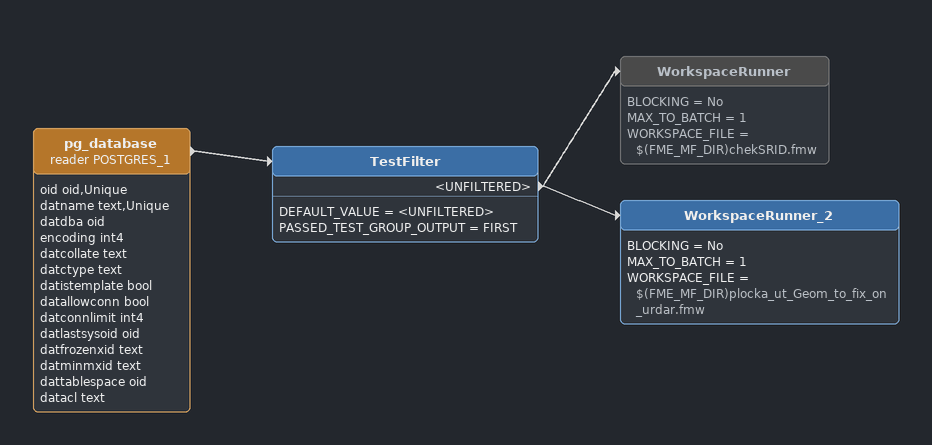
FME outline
pg_database (reader POSTGRES_1)
    attributes: oid oid,Unique, datname text,Unique, datdba oid, encoding int4, datcollate text, datctype text, datistemplate bool, datallowconn bool, datconnlimit int4, datlastsysoid oid, datfrozenxid text, datminmxid text, dattablespace oid, datacl text
    -> TestFilter
TestFilter
    DEFAULT_VALUE = <UNFILTERED>
    PASSED_TEST_GROUP_OUTPUT = FIRST
    <UNFILTERED> -> WorkspaceRunner
    <UNFILTERED> -> WorkspaceRunner_2
WorkspaceRunner [off]
    BLOCKING = No
    MAX_TO_BATCH = 1
    WORKSPACE_FILE = $(FME_MF_DIR)chekSRID.fmw
WorkspaceRunner_2
    BLOCKING = No
    MAX_TO_BATCH = 1
    WORKSPACE_FILE = $(FME_MF_DIR)plocka_ut_Geom_to_fix_on_urdar.fmw
